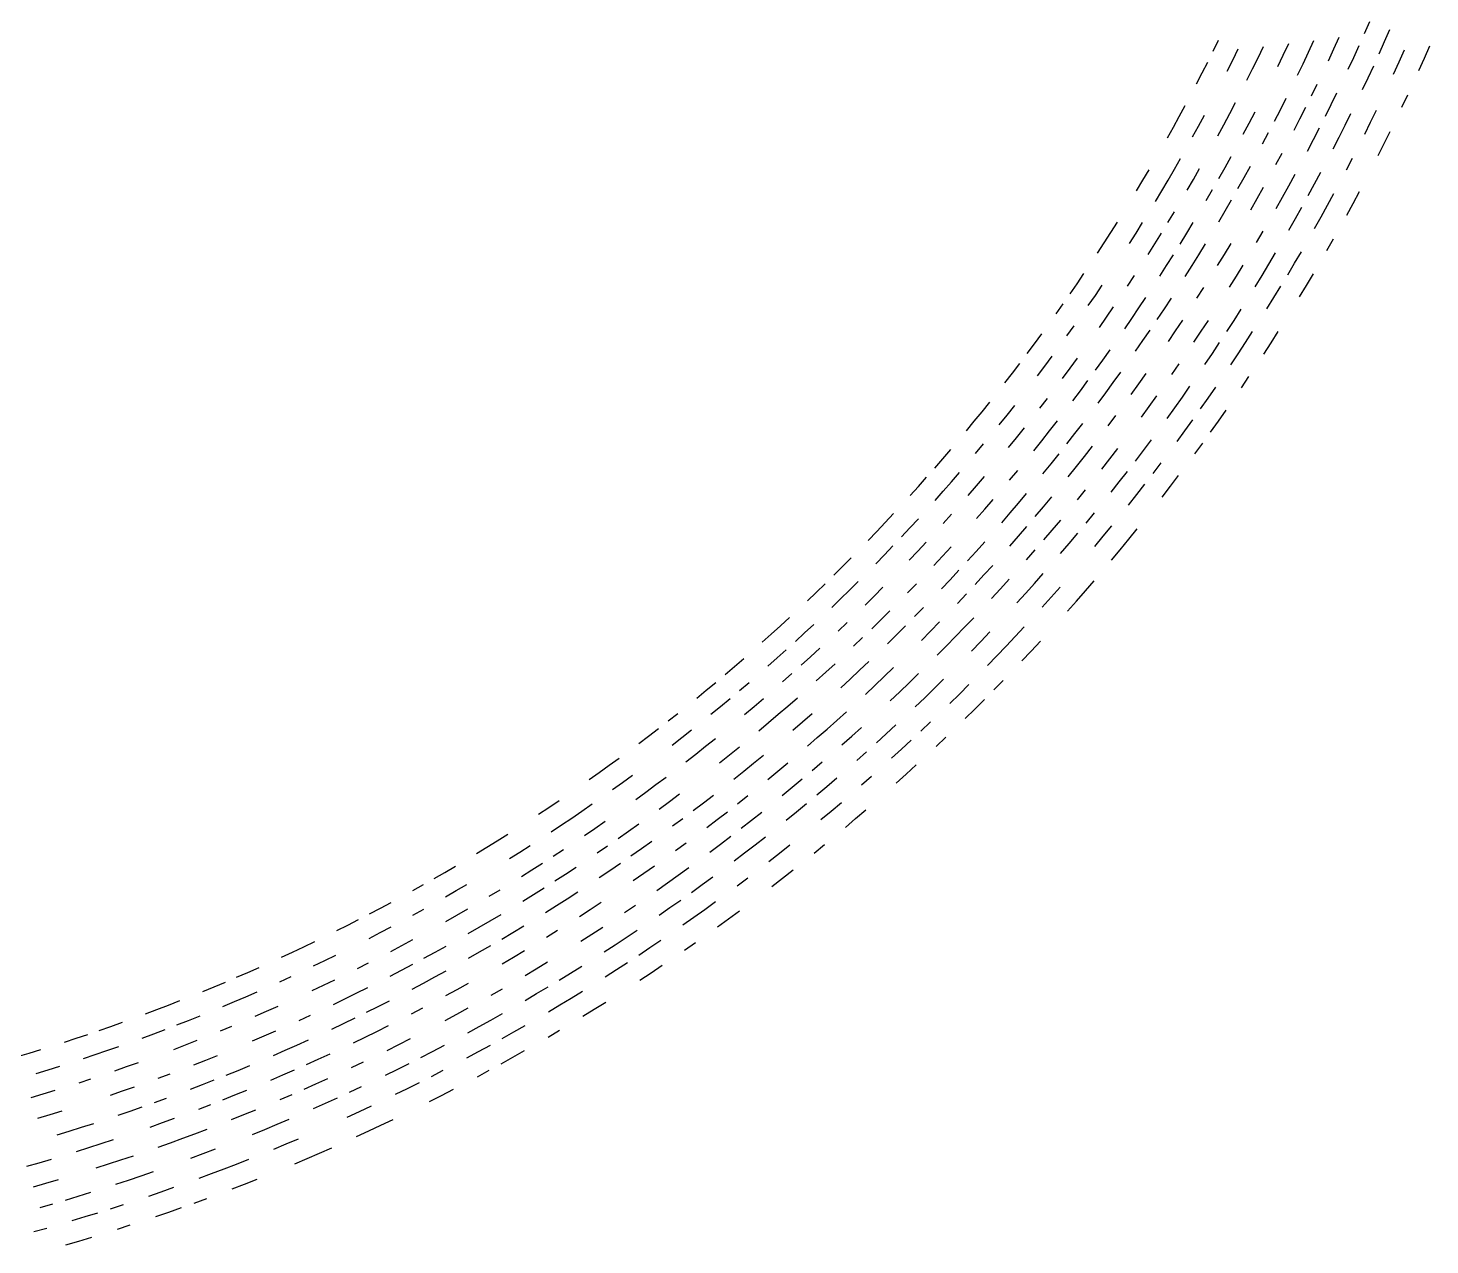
# Model space of a CAD drawing. Header units: metres. Extents: x -298 to 300, y -298 to 299.
# Drawn here: x 77.8 to 272, y -285.8 to -117.3 of the extents above; entities that cross this region are included whole.
import ezdxf

# ---------------------------------------------------------------- set-up
doc = ezdxf.new("R2010")
doc.units = ezdxf.units.M

msp = doc.modelspace()

# ---------------------------------------------------------------- linework, layer by layer
for p, q in [((262.9737, -118.01945, -692.8203), (263.70728, -116.36378, -692.8203)), ((265.7473, -119.14344, -692.8203), (266.48798, -117.47028, -692.8203)), ((241.99907, -120.44483, -692.8203), (242.7484, -118.920784, -692.8203)), ((244.72258, -121.68482, -692.8203), (245.47966, -120.143654, -692.8203)), ((248.21184, -121.36445, -692.8203), (248.96678, -119.80137, -692.8203)), ((251.70757, -121.00294, -692.8203), (252.46019, -119.417915, -692.8203)), ((255.2094, -120.60017, -692.8203), (255.9594, -118.99317, -692.8203)), ((257.95953, -121.78034, -692.8203), (258.71692, -120.156044, -692.8203)), ((258.71692, -120.156044, -692.8203), (259.46405, -118.52705, -692.8203)), ((261.47528, -121.31684, -692.8203), (262.22968, -119.67048, -692.8203)), ((264.99622, -120.81187, -692.8203), (265.7473, -119.14344, -692.8203)), ((267.76355, -121.95142, -692.8203), (268.5218, -120.26557, -692.8203)), ((271.27747, -121.42948, -692.8203), (272.0324, -119.72144, -692.8203)), ((240.47179, -123.47871, -692.8203), (241.24022, -121.96418, -692.8203)), ((243.95586, -123.22126, -692.8203), (244.72258, -121.68482, -692.8203)), ((247.44707, -122.92277, -692.8203), (248.21184, -121.36445, -692.8203)), ((250.94499, -122.5832, -692.8203), (251.70757, -121.00294, -692.8203)), ((253.67912, -123.799904, -692.8203), (254.44926, -122.20243, -692.8203)), ((254.44926, -122.20243, -692.8203), (255.2094, -120.60017, -692.8203)), ((260.71057, -122.95847, -692.8203), (261.47528, -121.31684, -692.8203)), ((266.9947, -123.632515, -692.8203), (267.76355, -121.95142, -692.8203)), ((270.51178, -123.13276, -692.8203), (271.27747, -121.42948, -692.8203)), ((239.69383, -124.98841, -692.8203), (240.47179, -123.47871, -692.8203)), ((246.67247, -124.476295, -692.8203), (247.44707, -122.92277, -692.8203)), ((262.68005, -125.78858, -692.8203), (263.46252, -124.13453, -692.8203)), ((263.46252, -124.13453, -692.8203), (264.23462, -122.47559, -692.8203)), ((255.62633, -126.62434, -692.8203), (256.41418, -125.014565, -692.8203)), ((258.35468, -127.8541, -692.8203), (259.15027, -126.22715, -692.8203)), ((237.3032, -129.48793, -692.8203), (238.10954, -127.99308, -692.8203)), ((244.29039, -129.10732, -692.8203), (245.0941, -127.56861, -692.8203)), ((251.30858, -128.563, -692.8203), (252.10875, -126.98026, -692.8203)), ((257.5489, -129.47603, -692.8203), (258.35468, -127.8541, -692.8203)), ((268.15076, -128.2134, -692.8203), (268.94843, -126.52479, -692.8203)), ((236.48753, -130.97768, -692.8203), (237.3032, -129.48793, -692.8203)), ((239.97807, -130.82967, -692.8203), (240.79271, -129.31801, -692.8203)), ((243.47697, -130.64095, -692.8203), (244.29039, -129.10732, -692.8203)), ((246.98387, -130.4113, -692.8203), (247.79576, -128.85567, -692.8203)), ((250.49846, -130.1407, -692.8203), (251.30858, -128.563, -692.8203)), ((253.20213, -131.42366, -692.8203), (254.02025, -129.829, -692.8203)), ((254.02025, -129.829, -692.8203), (254.8283, -128.22917, -692.8203)), ((260.2705, -130.7209, -692.8203), (261.08398, -129.0818, -692.8203)), ((263.8142, -130.30772, -692.8203), (264.625, -128.64644, -692.8203)), ((235.66252, -132.4623, -692.8203), (236.48753, -130.97768, -692.8203)), ((239.15392, -132.3362, -692.8203), (239.97807, -130.82967, -692.8203)), ((242.65392, -132.16942, -692.8203), (243.47697, -130.64095, -692.8203)), ((246.16222, -131.9618, -692.8203), (246.98387, -130.4113, -692.8203)), ((248.84856, -133.28069, -692.8203), (249.67845, -131.71327, -692.8203)), ((255.90685, -132.70464, -692.8203), (256.7329, -131.09291, -692.8203)), ((259.44666, -132.35481, -692.8203), (260.2705, -130.7209, -692.8203)), ((262.99292, -131.96391, -692.8203), (263.8142, -130.30772, -692.8203)), ((265.69427, -133.24873, -692.8203), (266.52368, -131.57545, -692.8203)), ((255.0706, -134.31114, -692.8203), (255.90685, -132.70464, -692.8203)), ((258.61255, -133.98354, -692.8203), (259.44666, -132.35481, -692.8203)), ((264.85437, -134.91682, -692.8203), (265.69427, -133.24873, -692.8203)), ((236.62486, -136.82442, -692.8203), (237.47728, -135.33363, -692.8203)), ((243.63902, -136.58205, -692.8203), (244.48979, -135.04726, -692.8203)), ((250.68785, -136.17659, -692.8203), (251.53593, -134.59755, -692.8203)), ((260.46674, -136.90117, -692.8203), (261.3191, -135.2607, -692.8203)), ((232.26952, -138.34819, -692.8203), (233.13164, -136.88472, -692.8203)), ((235.76305, -138.30983, -692.8203), (236.62486, -136.82442, -692.8203)), ((239.26622, -138.23097, -692.8203), (240.12743, -136.72359, -692.8203)), ((242.77867, -138.11153, -692.8203), (243.63902, -136.58205, -692.8203)), ((246.30003, -137.95134, -692.8203), (247.15935, -136.3998, -692.8203)), ((252.50157, -139.09883, -692.8203), (253.36797, -137.50832, -692.8203)), ((256.04907, -138.838, -692.8203), (256.91376, -137.22523, -692.8203)), ((231.3983, -139.80623, -692.8203), (232.26952, -138.34819, -692.8203)), ((234.01152, -141.2643, -692.8203), (234.89195, -139.78981, -692.8203)), ((234.89195, -139.78981, -692.8203), (235.76305, -138.30983, -692.8203)), ((238.3955, -139.73293, -692.8203), (239.26622, -138.23097, -692.8203)), ((241.0291, -141.1541, -692.8203), (241.90868, -139.63554, -692.8203)), ((245.43102, -139.49745, -692.8203), (246.30003, -137.95134, -692.8203)), ((248.0844, -140.88142, -692.8203), (248.96208, -139.31862, -692.8203)), ((251.62523, -140.68388, -692.8203), (252.50157, -139.09883, -692.8203)), ((255.1743, -140.44533, -692.8203), (256.04907, -138.838, -692.8203)), ((243.6638, -142.57326, -692.8203), (244.55223, -141.03813, -692.8203)), ((247.19688, -142.43874, -692.8203), (248.0844, -140.88142, -692.8203)), ((250.73894, -142.26341, -692.8203), (251.62523, -140.68388, -692.8203)), ((257.8479, -141.79005, -692.8203), (258.73108, -140.16591, -692.8203)), ((260.4986, -143.17653, -692.8203), (261.3905, -141.5356, -692.8203)), ((261.3905, -141.5356, -692.8203), (262.2721, -139.88905, -692.8203)), ((235.72704, -144.20572, -692.8203), (236.6259, -142.72035, -692.8203)), ((242.7658, -144.10278, -692.8203), (243.6638, -142.57326, -692.8203)), ((252.48955, -145.23401, -692.8203), (253.39452, -143.64339, -692.8203)), ((253.39452, -143.64339, -692.8203), (254.28941, -142.04713, -692.8203)), ((256.05103, -145.02164, -692.8203), (256.9546, -143.40868, -692.8203)), ((256.9546, -143.40868, -692.8203), (257.8479, -141.79005, -692.8203)), ((226.9052, -147.01303, -692.8203), (227.82188, -145.583, -692.8203)), ((227.82188, -145.583, -692.8203), (228.7296, -144.14725, -692.8203)), ((230.39769, -147.10625, -692.8203), (231.31493, -145.65428, -692.8203)), ((231.31493, -145.65428, -692.8203), (232.22295, -144.19658, -692.8203)), ((238.33342, -145.67625, -692.8203), (239.24144, -144.1745, -692.8203)), ((248.02061, -146.96828, -692.8203), (248.93657, -145.40569, -692.8203)), ((225.97948, -148.43732, -692.8203), (226.9052, -147.01303, -692.8203)), ((232.97472, -148.62756, -692.8203), (233.90141, -147.15938, -692.8203)), ((233.90141, -147.15938, -692.8203), (234.81883, -145.68541, -692.8203)), ((237.41594, -147.17229, -692.8203), (238.33342, -145.67625, -692.8203)), ((240.01414, -148.65721, -692.8203), (240.9409, -147.14482, -692.8203)), ((243.54955, -148.61147, -692.8203), (244.47594, -147.07687, -692.8203)), ((257.76123, -148.06546, -692.8203), (258.6839, -146.44154, -692.8203)), ((235.55284, -150.14696, -692.8203), (236.48906, -148.66254, -692.8203)), ((239.07787, -150.16377, -692.8203), (240.01414, -148.65721, -692.8203)), ((242.61351, -150.14018, -692.8203), (243.54955, -148.61147, -692.8203)), ((249.71495, -149.97139, -692.8203), (250.64977, -148.39807, -692.8203)), ((253.27977, -149.82613, -692.8203), (254.21361, -148.23042, -692.8203)), ((223.14891, -152.67491, -692.8203), (224.1013, -151.26831, -692.8203)), ((234.60728, -151.62547, -692.8203), (235.55284, -150.14696, -692.8203)), ((238.13219, -151.6644, -692.8203), (239.07787, -150.16377, -692.8203)), ((245.2141, -151.62122, -692.8203), (246.15935, -150.07611, -692.8203)), ((248.77025, -151.53882, -692.8203), (249.71495, -149.97139, -692.8203)), ((252.33598, -151.41594, -692.8203), (253.27977, -149.82613, -692.8203)), ((254.93211, -152.90205, -692.8203), (255.88524, -151.29578, -692.8203)), ((222.18773, -154.07553, -692.8203), (223.14891, -152.67491, -692.8203)), ((225.67564, -154.27832, -692.8203), (226.63805, -152.85579, -692.8203)), ((230.13933, -152.99689, -692.8203), (231.09361, -151.54639, -692.8203)), ((239.74803, -154.69081, -692.8203), (240.71275, -153.17993, -692.8203)), ((244.25908, -153.16039, -692.8203), (245.2141, -151.62122, -692.8203)), ((247.81578, -153.10031, -692.8203), (248.77025, -151.53882, -692.8203)), ((250.41844, -154.57768, -692.8203), (251.38219, -152.99982, -692.8203)), ((253.9688, -154.50233, -692.8203), (254.93211, -152.90205, -692.8203)), ((224.70427, -155.69478, -692.8203), (225.67564, -154.27832, -692.8203)), ((231.7152, -156.02509, -692.8203), (232.68846, -154.56459, -692.8203)), ((235.2387, -156.1304, -692.8203), (236.21257, -154.64778, -692.8203)), ((249.44481, -156.14946, -692.8203), (250.41844, -154.57768, -692.8203)), ((220.23888, -156.85857, -692.8203), (221.2177, -155.47011, -692.8203)), ((226.23161, -158.73827, -692.8203), (227.22209, -157.31213, -692.8203)), ((227.22209, -157.31213, -692.8203), (228.20354, -155.87984, -692.8203)), ((230.73271, -157.47945, -692.8203), (231.7152, -156.02509, -692.8203)), ((234.2556, -157.60686, -692.8203), (235.2387, -156.1304, -692.8203)), ((244.89354, -157.74844, -692.8203), (245.87737, -156.20517, -692.8203)), ((221.73705, -159.90724, -692.8203), (222.73491, -158.5093, -692.8203)), ((229.74113, -158.9276, -692.8203), (230.73271, -157.47945, -692.8203)), ((232.26146, -160.5412, -692.8203), (233.26317, -159.07716, -692.8203)), ((235.79478, -160.67297, -692.8203), (236.79723, -159.18675, -692.8203)), ((236.79723, -159.18675, -692.8203), (237.79027, -157.69427, -692.8203)), ((240.343, -159.25626, -692.8203), (241.33635, -157.74152, -692.8203)), ((243.90007, -159.2855, -692.8203), (244.89354, -157.74844, -692.8203)), ((216.23705, -162.35027, -692.8203), (217.25047, -160.98677, -692.8203)), ((217.25047, -160.98677, -692.8203), (218.25523, -159.61696, -692.8203)), ((231.25066, -161.99892, -692.8203), (232.26146, -160.5412, -692.8203)), ((239.34007, -160.76474, -692.8203), (240.343, -159.25626, -692.8203)), ((241.8842, -162.34082, -692.8203), (242.89696, -160.81631, -692.8203)), ((245.45195, -162.3747, -692.8203), (246.46483, -160.82782, -692.8203)), ((246.46483, -160.82782, -692.8203), (247.46794, -159.2746, -692.8203)), ((249.00261, -162.41142, -692.8203), (250.01573, -160.84212, -692.8203)), ((250.01573, -160.84212, -692.8203), (251.0189, -159.2665, -692.8203)), ((218.69078, -164.06319, -692.8203), (219.71489, -162.68423, -692.8203)), ((222.18065, -164.37988, -692.8203), (223.20671, -162.97902, -692.8203)), ((226.71208, -163.23444, -692.8203), (227.73082, -161.80516, -692.8203)), ((240.86186, -163.85893, -692.8203), (241.8842, -162.34082, -692.8203)), ((244.42937, -163.91522, -692.8203), (245.45195, -162.3747, -692.8203)), ((213.14568, -166.40224, -692.8203), (214.18462, -165.05804, -692.8203)), ((214.18462, -165.05804, -692.8203), (215.21507, -163.70737, -692.8203)), ((217.658, -165.43568, -692.8203), (218.69078, -164.06319, -692.8203)), ((221.14586, -165.77428, -692.8203), (222.18065, -164.37988, -692.8203)), ((225.68443, -164.65729, -692.8203), (226.71208, -163.23444, -692.8203)), ((228.16344, -166.33368, -692.8203), (229.20158, -164.89522, -692.8203)), ((236.27477, -165.25204, -692.8203), (237.30595, -163.76268, -692.8203)), ((223.60228, -167.48354, -692.8203), (224.64781, -166.07367, -692.8203)), ((227.1162, -167.76562, -692.8203), (228.16344, -166.33368, -692.8203)), ((230.64366, -168.00824, -692.8203), (231.69237, -166.55415, -692.8203)), ((231.69237, -166.55415, -692.8203), (232.7318, -165.09354, -692.8203)), ((237.7379, -168.37442, -692.8203), (238.78868, -166.8758, -692.8203)), ((241.30376, -168.49788, -692.8203), (242.35521, -166.97688, -692.8203)), ((245.90434, -167.0808, -692.8203), (246.94688, -165.53082, -692.8203)), ((217.98906, -169.91817, -692.8203), (219.05003, -168.54347, -692.8203)), ((222.54796, -168.88681, -692.8203), (223.60228, -167.48354, -692.8203)), ((226.06004, -169.19095, -692.8203), (227.1162, -167.76562, -692.8203)), ((233.12529, -169.68092, -692.8203), (234.18443, -168.21123, -692.8203)), ((236.67772, -169.86642, -692.8203), (237.7379, -168.37442, -692.8203)), ((240.24272, -170.01228, -692.8203), (241.30376, -168.49788, -692.8203)), ((208.90587, -171.71307, -692.8203), (209.97832, -170.39536, -692.8203)), ((209.97832, -170.39536, -692.8203), (211.04247, -169.07094, -692.8203)), ((212.36577, -172.19954, -692.8203), (213.44121, -170.86009, -692.8203)), ((213.44121, -170.86009, -692.8203), (214.50816, -169.51393, -692.8203)), ((227.44322, -172.33064, -692.8203), (228.51909, -170.89653, -692.8203)), ((232.05699, -171.14395, -692.8203), (233.12529, -169.68092, -692.8203)), ((235.6082, -171.35176, -692.8203), (236.67772, -169.86642, -692.8203)), ((242.71855, -171.6911, -692.8203), (243.79015, -170.161, -692.8203)), ((207.82518, -173.02405, -692.8203), (208.90587, -171.71307, -692.8203)), ((214.75462, -174.00195, -692.8203), (215.84135, -172.64745, -692.8203)), ((219.3322, -173.05661, -692.8203), (220.41283, -171.6734, -692.8203)), ((222.838, -173.42683, -692.8203), (223.92088, -172.02162, -692.8203)), ((238.09227, -173.02097, -692.8203), (239.17223, -171.51999, -692.8203)), ((241.63731, -173.21445, -692.8203), (242.71855, -171.6911, -692.8203)), ((213.65947, -175.3496, -692.8203), (214.75462, -174.00195, -692.8203)), ((217.14488, -175.80255, -692.8203), (218.2429, -174.43301, -692.8203)), ((218.2429, -174.43301, -692.8203), (219.3322, -173.05661, -692.8203)), ((221.74626, -174.82526, -692.8203), (222.838, -173.42683, -692.8203)), ((232.3438, -175.76712, -692.8203), (233.44115, -174.30217, -692.8203)), ((237.00279, -174.51514, -692.8203), (238.09227, -173.02097, -692.8203)), ((239.44627, -176.24066, -692.8203), (240.54662, -174.73099, -692.8203)), ((204.5338, -176.91594, -692.8203), (205.63908, -175.62553, -692.8203)), ((209.08922, -176.17708, -692.8203), (210.18974, -174.85808, -692.8203)), ((219.53654, -177.6014, -692.8203), (220.64574, -176.21678, -692.8203)), ((223.05003, -177.99875, -692.8203), (224.16167, -176.59207, -692.8203)), ((224.16167, -176.59207, -692.8203), (225.26445, -175.17847, -692.8203)), ((227.6923, -176.92827, -692.8203), (228.7971, -175.49248, -692.8203)), ((231.23723, -177.22519, -692.8203), (232.3438, -175.76712, -692.8203)), ((203.42046, -178.19939, -692.8203), (204.5338, -176.91594, -692.8203)), ((213.7996, -179.8695, -692.8203), (214.9232, -178.52086, -692.8203)), ((218.41862, -178.979, -692.8203), (219.53654, -177.6014, -692.8203)), ((221.92961, -179.39842, -692.8203), (223.05003, -177.99875, -692.8203)), ((226.57848, -178.3571, -692.8203), (227.6923, -176.92827, -692.8203)), ((228.99669, -180.12032, -692.8203), (230.1215, -178.67625, -692.8203)), ((233.67851, -178.95627, -692.8203), (234.79594, -177.48285, -692.8203)), ((201.1696, -180.74524, -692.8203), (202.299, -179.47585, -692.8203)), ((204.60484, -181.38324, -692.8203), (205.7382, -180.09227, -692.8203)), ((205.7382, -180.09227, -692.8203), (206.86339, -178.79422, -692.8203)), ((209.1945, -180.67076, -692.8203), (210.32329, -179.351, -692.8203)), ((227.86278, -181.5573, -692.8203), (228.99669, -180.12032, -692.8203)), ((231.416, -181.88194, -692.8203), (232.55186, -180.42265, -692.8203)), ((236.08879, -180.72787, -692.8203), (237.21739, -179.23915, -692.8203)), ((200.03221, -182.00752, -692.8203), (201.1696, -180.74524, -692.8203)), ((203.46336, -182.66708, -692.8203), (204.60484, -181.38324, -692.8203)), ((208.05748, -181.98341, -692.8203), (209.1945, -180.67076, -692.8203)), ((210.37816, -183.87283, -692.8203), (211.52702, -182.54555, -692.8203)), ((215.01323, -183.06946, -692.8203), (216.1569, -181.71309, -692.8203)), ((218.51567, -183.55492, -692.8203), (219.66234, -182.17656, -692.8203)), ((223.18346, -182.6013, -692.8203), (224.32402, -181.19368, -692.8203)), ((230.27098, -183.33409, -692.8203), (231.416, -181.88194, -692.8203)), ((234.95085, -182.20949, -692.8203), (236.08879, -180.72787, -692.8203)), ((209.22093, -185.19287, -692.8203), (210.37816, -183.87283, -692.8203)), ((212.7003, -185.7605, -692.8203), (213.86101, -184.41861, -692.8203)), ((213.86101, -184.41861, -692.8203), (215.01323, -183.06946, -692.8203)), ((217.36034, -184.92606, -692.8203), (218.51567, -183.55492, -692.8203)), ((224.40715, -185.82516, -692.8203), (225.56798, -184.40979, -692.8203)), ((195.4038, -186.98459, -692.8203), (196.57262, -185.75124, -692.8203)), ((196.57262, -185.75124, -692.8203), (197.73363, -184.51056, -692.8203)), ((199.99083, -186.4753, -692.8203), (201.15636, -185.21317, -692.8203)), ((204.59703, -185.87825, -692.8203), (205.75865, -184.5872, -692.8203)), ((215.02391, -187.64645, -692.8203), (216.1964, -186.28992, -692.8203)), ((219.70891, -186.7809, -692.8203), (220.87584, -185.39497, -692.8203)), ((226.78148, -187.64705, -692.8203), (227.95372, -186.2167, -692.8203)), ((194.22728, -188.21059, -692.8203), (195.4038, -186.98459, -692.8203)), ((198.81743, -187.7301, -692.8203), (199.99083, -186.4753, -692.8203)), ((213.84288, -188.9956, -692.8203), (215.02391, -187.64645, -692.8203)), ((218.53325, -188.15948, -692.8203), (219.70891, -186.7809, -692.8203)), ((222.05894, -188.634, -692.8203), (223.23741, -187.23328, -692.8203)), ((225.60027, -189.07002, -692.8203), (226.78148, -187.64705, -692.8203)), ((229.12273, -189.50888, -692.8203), (230.30669, -188.06367, -692.8203)), ((230.30669, -188.06367, -692.8203), (231.48149, -186.61107, -692.8203)), ((195.2501, -191.45003, -692.8203), (196.447, -190.21751, -692.8203)), ((196.447, -190.21751, -692.8203), (197.63615, -188.97752, -692.8203)), ((199.86998, -190.96881, -692.8203), (201.0637, -189.7073, -692.8203)), ((201.0637, -189.7073, -692.8203), (202.2495, -188.43834, -692.8203)), ((204.50975, -190.39972, -692.8203), (205.69981, -189.1091, -692.8203)), ((207.9738, -191.05453, -692.8203), (209.1679, -189.74217, -692.8203)), ((209.1679, -189.74217, -692.8203), (210.35368, -188.42233, -692.8203)), ((216.15611, -190.8944, -692.8203), (217.34898, -189.53065, -692.8203)), ((220.87157, -190.02731, -692.8203), (222.05894, -188.634, -692.8203)), ((227.92967, -190.94662, -692.8203), (229.12273, -189.50888, -692.8203)), ((189.44456, -193.04008, -692.8203), (190.65166, -191.844, -692.8203)), ((190.65166, -191.844, -692.8203), (191.85112, -190.64034, -692.8203)), ((203.31157, -191.68283, -692.8203), (204.50975, -190.39972, -692.8203)), ((210.24931, -192.99828, -692.8203), (211.45555, -191.67159, -692.8203)), ((191.6132, -195.10216, -692.8203), (192.83318, -193.8924, -692.8203)), ((204.34227, -194.94635, -692.8203), (205.56096, -193.65668, -692.8203)), ((205.56096, -193.65668, -692.8203), (206.77147, -192.35939, -692.8203)), ((209.03471, -194.31738, -692.8203), (210.24931, -192.99828, -692.8203)), ((212.52629, -194.9403, -692.8203), (213.74474, -193.59927, -692.8203)), ((216.03539, -195.52527, -692.8203), (217.25737, -194.16217, -692.8203)), ((217.25737, -194.16217, -692.8203), (218.47081, -192.79146, -692.8203)), ((224.29668, -195.2146, -692.8203), (225.51659, -193.79955, -692.8203)), ((185.77867, -196.58266, -692.8203), (187.00804, -195.40948, -692.8203)), ((187.00804, -195.40948, -692.8203), (188.23009, -194.22859, -692.8203)), ((190.38567, -196.30426, -692.8203), (191.6132, -195.10216, -692.8203)), ((193.78343, -197.16261, -692.8203), (195.01628, -195.93918, -692.8203)), ((195.01628, -195.93918, -692.8203), (196.24144, -194.70802, -692.8203)), ((199.66899, -195.48676, -692.8203), (200.89116, -194.2264, -692.8203)), ((206.58073, -196.93263, -692.8203), (207.81187, -195.62886, -692.8203)), ((211.29942, -196.2737, -692.8203), (212.52629, -194.9403, -692.8203)), ((214.8048, -196.88066, -692.8203), (216.03539, -195.52527, -692.8203)), ((218.32732, -197.44975, -692.8203), (219.56139, -196.07222, -692.8203)), ((219.56139, -196.07222, -692.8203), (220.78673, -194.68698, -692.8203)), ((223.06786, -196.62196, -692.8203), (224.29668, -195.2146, -692.8203)), ((189.15062, -197.49863, -692.8203), (190.38567, -196.30426, -692.8203)), ((195.95525, -199.22145, -692.8203), (197.20097, -197.98431, -692.8203)), ((200.63799, -198.76915, -692.8203), (201.88072, -197.50264, -692.8203)), ((221.83018, -198.0216, -692.8203), (223.06786, -196.62196, -692.8203)), ((182.04643, -200.0556, -692.8203), (183.29778, -198.90578, -692.8203)), ((185.40056, -201.03493, -692.8203), (186.658, -199.86401, -692.8203)), ((190.03899, -200.78621, -692.8203), (191.29472, -199.58618, -692.8203)), ((194.7017, -200.45074, -692.8203), (195.95525, -199.22145, -692.8203)), ((198.12865, -201.27867, -692.8203), (199.38725, -200.02785, -692.8203)), ((202.83861, -200.79726, -692.8203), (204.0941, -199.51688, -692.8203)), ((207.56895, -200.2273, -692.8203), (208.82079, -198.91724, -692.8203)), ((179.5222, -202.33163, -692.8203), (180.78789, -201.19759, -692.8203)), ((180.78789, -201.19759, -692.8203), (182.04643, -200.0556, -692.8203)), ((184.13585, -202.19794, -692.8203), (185.40056, -201.03493, -692.8203)), ((192.17162, -202.88562, -692.8203), (193.44054, -201.67215, -692.8203)), ((196.86217, -202.52158, -692.8203), (198.12865, -201.27867, -692.8203)), ((201.57506, -202.06973, -692.8203), (202.83861, -200.79726, -692.8203)), ((205.04082, -202.82373, -692.8203), (206.30894, -201.52948, -692.8203)), ((206.30894, -201.52948, -692.8203), (207.56895, -200.2273, -692.8203)), ((209.79802, -202.22427, -692.8203), (211.0623, -200.90018, -692.8203)), ((213.30516, -202.88164, -692.8203), (214.57347, -201.5355, -692.8203)), ((214.57347, -201.5355, -692.8203), (215.8333, -200.18144, -692.8203)), ((181.58446, -204.50005, -692.8203), (182.86375, -203.353, -692.8203)), ((186.22679, -204.33871, -692.8203), (187.50499, -203.16254, -692.8203)), ((203.76451, -204.11, -692.8203), (205.04082, -202.82373, -692.8203)), ((208.52538, -203.54042, -692.8203), (209.79802, -202.22427, -692.8203)), ((212.02837, -204.21979, -692.8203), (213.30516, -202.88164, -692.8203)), ((215.51115, -204.90182, -692.8203), (216.79222, -203.5417, -692.8203)), ((216.79222, -203.5417, -692.8203), (218.06468, -202.17355, -692.8203)), ((174.38866, -206.78777, -692.8203), (175.68248, -205.68584, -692.8203)), ((175.68248, -205.68584, -692.8203), (176.9694, -204.5758, -692.8203)), ((180.29796, -205.63904, -692.8203), (181.58446, -204.50005, -692.8203)), ((184.94127, -205.50687, -692.8203), (186.22679, -204.33871, -692.8203)), ((188.3195, -206.47792, -692.8203), (189.61107, -205.28856, -692.8203)), ((193.0161, -206.20227, -692.8203), (194.30583, -204.98343, -692.8203)), ((196.4417, -207.07965, -692.8203), (197.73686, -205.83928, -692.8203)), ((210.74321, -205.54991, -692.8203), (212.02837, -204.21979, -692.8203)), ((182.34825, -207.81885, -692.8203), (183.64842, -206.66692, -692.8203)), ((187.0205, -207.6592, -692.8203), (188.3195, -206.47792, -692.8203)), ((190.4138, -208.6156, -692.8203), (191.71873, -207.41302, -692.8203)), ((191.71873, -207.41302, -692.8203), (193.0161, -206.20227, -692.8203)), ((195.13878, -208.31187, -692.8203), (196.4417, -207.07965, -692.8203)), ((199.88744, -207.92044, -692.8203), (201.18773, -206.6584, -692.8203)), ((203.35301, -208.72441, -692.8203), (204.65831, -207.4406, -692.8203)), ((211.61693, -208.93365, -692.8203), (212.92345, -207.59787, -692.8203)), ((170.46574, -210.04457, -692.8203), (171.7802, -208.96718, -692.8203)), ((171.7802, -208.96718, -692.8203), (173.08788, -207.88158, -692.8203)), ((176.3958, -209.00731, -692.8203), (177.70354, -207.89273, -692.8203)), ((193.82811, -209.53592, -692.8203), (195.13878, -208.31187, -692.8203)), ((197.26305, -210.4199, -692.8203), (198.57915, -209.1743, -692.8203)), ((198.57915, -209.1743, -692.8203), (199.88744, -207.92044, -692.8203)), ((202.0396, -210, -692.8203), (203.35301, -208.72441, -692.8203)), ((205.51958, -210.789, -692.8203), (206.83781, -209.49153, -692.8203)), ((206.83781, -209.49153, -692.8203), (208.14787, -208.18585, -692.8203)), ((172.43065, -212.30156, -692.8203), (173.75926, -211.21178, -692.8203)), ((173.75926, -211.21178, -692.8203), (175.08104, -210.11368, -692.8203)), ((177.07591, -212.34431, -692.8203), (178.40465, -211.22537, -692.8203)), ((178.40465, -211.22537, -692.8203), (179.7263, -210.09811, -692.8203)), ((181.75078, -212.302, -692.8203), (183.07915, -211.15372, -692.8203)), ((183.07915, -211.15372, -692.8203), (184.40025, -209.99712, -692.8203)), ((200.71825, -211.26733, -692.8203), (202.0396, -210, -692.8203)), ((207.64726, -212.89148, -692.8203), (208.97874, -211.58052, -692.8203)), ((208.97874, -211.58052, -692.8203), (210.30199, -210.26123, -692.8203)), ((166.48204, -213.22697, -692.8203), (167.81657, -212.1745, -692.8203)), ((179.0725, -214.57346, -692.8203), (180.4152, -213.44194, -692.8203)), ((180.4152, -213.44194, -692.8203), (181.75078, -212.302, -692.8203)), ((183.7769, -214.5044, -692.8203), (185.11906, -213.34334, -692.8203)), ((185.11906, -213.34334, -692.8203), (186.4539, -212.17387, -692.8203)), ((188.5092, -214.3491, -692.8203), (189.85027, -213.15834, -692.8203)), ((189.85027, -213.15834, -692.8203), (191.18382, -211.95918, -692.8203)), ((201.51622, -214.6314, -692.8203), (202.85875, -213.35898, -692.8203)), ((162.43889, -216.33382, -692.8203), (163.79308, -215.30666, -692.8203)), ((163.79308, -215.30666, -692.8203), (165.14085, -214.27103, -692.8203)), ((167.04845, -216.57668, -692.8203), (168.4041, -215.52058, -692.8203)), ((168.4041, -215.52058, -692.8203), (169.75304, -214.456, -692.8203)), ((185.80473, -216.70528, -692.8203), (187.16069, -215.53143, -692.8203)), ((187.16069, -215.53143, -692.8203), (188.5092, -214.3491, -692.8203)), ((190.56621, -216.5228, -692.8203), (191.92088, -215.31908, -692.8203)), ((191.92088, -215.31908, -692.8203), (193.26799, -214.10687, -692.8203)), ((195.35374, -216.253, -692.8203), (196.70665, -215.01924, -692.8203)), ((196.70665, -215.01924, -692.8203), (198.05168, -213.777, -692.8203)), ((203.60362, -216.77391, -692.8203), (204.95964, -215.48824, -692.8203)), ((170.32793, -217.81276, -692.8203), (171.69127, -216.73605, -692.8203)), ((171.69127, -216.73605, -692.8203), (173.04771, -215.6508, -692.8203)), ((175.002, -217.91719, -692.8203), (176.36583, -216.81114, -692.8203)), ((192.62492, -218.69498, -692.8203), (193.99315, -217.47827, -692.8203)), ((197.44102, -218.39778, -692.8203), (198.80736, -217.15085, -692.8203)), ((198.80736, -217.15085, -692.8203), (200.16576, -215.89537, -692.8203)), ((156.95811, -220.35684, -692.8203), (158.33775, -219.36401, -692.8203)), ((158.33775, -219.36401, -692.8203), (159.71117, -218.36252, -692.8203)), ((168.95787, -218.88089, -692.8203), (170.32793, -217.81276, -692.8203)), ((173.63121, -219.01465, -692.8203), (175.002, -217.91719, -692.8203)), ((176.958, -220.18213, -692.8203), (178.33598, -219.06374, -692.8203)), ((178.33598, -219.06374, -692.8203), (179.70695, -217.93672, -692.8203)), ((181.69298, -220.17543, -692.8203), (183.07079, -219.0273, -692.8203)), ((186.45714, -220.08266, -692.8203), (187.83427, -218.90463, -692.8203)), ((199.48735, -220.57951, -692.8203), (200.86742, -219.3196, -692.8203)), ((155.57225, -221.341, -692.8203), (156.95811, -220.35684, -692.8203)), ((160.17204, -221.72841, -692.8203), (161.56029, -220.71538, -692.8203)), ((164.80772, -222.03343, -692.8203), (166.19768, -220.99127, -692.8203)), ((175.57292, -221.29184, -692.8203), (176.958, -220.18213, -692.8203)), ((180.30785, -221.31487, -692.8203), (181.69298, -220.17543, -692.8203)), ((183.68065, -222.41266, -692.8203), (185.07256, -221.25201, -692.8203)), ((188.47447, -222.29324, -692.8203), (189.86552, -221.10251, -692.8203)), ((193.29546, -222.08679, -692.8203), (194.68504, -220.8658, -692.8203)), ((198.09935, -221.83076, -692.8203), (199.48735, -220.57951, -692.8203)), ((158.77751, -222.73273, -692.8203), (160.17204, -221.72841, -692.8203)), ((162.00816, -224.09148, -692.8203), (163.41118, -223.06685, -692.8203)), ((163.41118, -223.06685, -692.8203), (164.80772, -222.03343, -692.8203)), ((166.67516, -224.37186, -692.8203), (168.07976, -223.31792, -692.8203)), ((182.28148, -223.56453, -692.8203), (183.68065, -222.41266, -692.8203)), ((187.07603, -223.47522, -692.8203), (188.47447, -222.29324, -692.8203)), ((148.55132, -226.13033, -692.8203), (149.96751, -225.19012, -692.8203)), ((149.96751, -225.19012, -692.8203), (151.37773, -224.24106, -692.8203)), ((154.55626, -225.69292, -692.8203), (155.96959, -224.71503, -692.8203)), ((165.2639, -225.41695, -692.8203), (166.67516, -224.37186, -692.8203)), ((169.96367, -225.64316, -692.8203), (171.3762, -224.56856, -692.8203)), ((171.3762, -224.56856, -692.8203), (172.78197, -223.48509, -692.8203)), ((176.11003, -224.68074, -692.8203), (177.51634, -223.56758, -692.8203)), ((184.25688, -225.81276, -692.8203), (185.67015, -224.6484, -692.8203)), ((189.08092, -225.69713, -692.8203), (190.4934, -224.5025, -692.8203)), ((151.71141, -227.622, -692.8203), (153.13689, -226.66193, -692.8203)), ((153.13689, -226.66193, -692.8203), (154.55626, -225.69292, -692.8203)), ((156.33238, -228.10136, -692.8203), (157.76079, -227.11227, -692.8203)), ((167.1184, -227.76569, -692.8203), (168.54436, -226.70888, -692.8203)), ((171.84935, -227.96701, -692.8203), (173.27647, -226.88051, -692.8203)), ((173.27647, -226.88051, -692.8203), (174.6967, -225.78506, -692.8203)), ((176.61314, -228.08362, -692.8203), (178.04088, -226.96722, -692.8203)), ((178.04088, -226.96722, -692.8203), (179.46153, -225.84187, -692.8203)), ((182.83629, -226.9682, -692.8203), (184.25688, -225.81276, -692.8203)), ((187.66106, -226.88287, -692.8203), (189.08092, -225.69713, -692.8203)), ((191.04295, -227.955, -692.8203), (192.46959, -226.74791, -692.8203)), ((192.46959, -226.74791, -692.8203), (193.8886, -225.5319, -692.8203)), ((142.82811, -229.80171, -692.8203), (144.26756, -228.89735, -692.8203)), ((150.27989, -228.5731, -692.8203), (151.71141, -227.622, -692.8203)), ((154.89781, -229.08147, -692.8203), (156.33238, -228.10136, -692.8203)), ((159.55382, -229.50818, -692.8203), (160.99101, -228.49884, -692.8203)), ((160.99101, -228.49884, -692.8203), (162.42174, -227.48048, -692.8203)), ((139.9323, -231.58325, -692.8203), (141.38304, -230.69702, -692.8203)), ((141.38304, -230.69702, -692.8203), (142.82811, -229.80171, -692.8203)), ((145.94981, -231.37227, -692.8203), (147.39903, -230.44827, -692.8203)), ((150.55742, -231.96753, -692.8203), (152.0103, -231.01459, -692.8203)), ((156.66063, -231.49974, -692.8203), (158.1104, -230.5085, -692.8203)), ((161.3488, -231.90277, -692.8203), (162.80089, -230.88211, -692.8203)), ((162.80089, -230.88211, -692.8203), (164.24663, -229.85233, -692.8203)), ((167.52733, -231.1725, -692.8203), (168.97472, -230.11305, -692.8203)), ((172.2882, -231.3788, -692.8203), (173.7368, -230.28946, -692.8203)), ((173.7368, -230.28946, -692.8203), (175.17845, -229.19106, -692.8203)), ((177.0822, -231.5002, -692.8203), (178.53142, -230.38077, -692.8203)), ((178.53142, -230.38077, -692.8203), (179.97356, -229.25224, -692.8203)), ((181.9077, -231.53603, -692.8203), (183.35704, -230.3863, -692.8203)), ((186.71776, -231.52222, -692.8203), (188.16698, -230.3422, -692.8203)), ((144.49474, -232.28716, -692.8203), (145.94981, -231.37227, -692.8203)), ((147.6339, -233.84595, -692.8203), (149.09862, -232.91132, -692.8203)), ((158.42534, -233.91669, -692.8203), (159.89024, -232.9143, -692.8203)), ((175.62596, -232.61052, -692.8203), (177.0822, -231.5002, -692.8203)), ((180.45122, -232.67665, -692.8203), (181.9077, -231.53603, -692.8203)), ((134.07445, -235.03656, -692.8203), (135.54704, -234.18703, -692.8203)), ((135.54704, -234.18703, -692.8203), (137.01427, -233.32828, -692.8203)), ((146.16331, -234.77135, -692.8203), (147.6339, -233.84595, -692.8203)), ((150.80016, -235.37311, -692.8203), (152.2744, -234.41858, -692.8203)), ((152.2744, -234.41858, -692.8203), (153.7426, -233.45482, -692.8203)), ((156.95415, -234.90984, -692.8203), (158.42534, -233.91669, -692.8203)), ((161.67192, -235.31882, -692.8203), (163.1455, -234.29604, -692.8203)), ((163.1455, -234.29604, -692.8203), (164.61266, -233.26404, -692.8203)), ((166.42625, -235.6446, -692.8203), (167.90178, -234.59198, -692.8203)), ((167.90178, -234.59198, -692.8203), (169.37065, -233.5301, -692.8203)), ((171.2158, -235.88635, -692.8203), (172.69273, -234.80363, -692.8203)), ((176.03899, -236.04333, -692.8203), (177.51677, -234.93034, -692.8203)), ((182.32603, -235.00737, -692.8203), (183.79723, -233.85486, -692.8203)), ((131.11333, -236.7078, -692.8203), (132.59654, -235.87682, -692.8203)), ((135.64622, -237.58302, -692.8203), (137.13475, -236.72359, -692.8203)), ((137.13475, -236.72359, -692.8203), (138.6179, -235.85481, -692.8203)), ((141.7169, -237.49194, -692.8203), (143.20476, -236.59439, -692.8203)), ((147.83372, -237.25432, -692.8203), (149.31993, -236.31837, -692.8203)), ((152.50352, -237.83365, -692.8203), (153.99321, -236.86835, -692.8203)), ((164.94408, -236.68797, -692.8203), (166.42625, -235.6446, -692.8203)), ((169.7321, -236.95976, -692.8203), (171.2158, -235.88635, -692.8203)), ((180.84758, -236.15063, -692.8203), (182.32603, -235.00737, -692.8203)), ((126.632744, -239.1446, -692.8203), (128.1314, -238.34172, -692.8203)), ((146.34172, -238.18094, -692.8203), (147.83372, -237.25432, -692.8203)), ((149.50609, -239.73607, -692.8203), (151.0078, -238.78957, -692.8203)), ((151.0078, -238.78957, -692.8203), (152.50352, -237.83365, -692.8203)), ((155.71391, -239.31688, -692.8203), (157.21281, -238.3314, -692.8203)), ((160.45866, -239.76193, -692.8203), (161.96025, -238.74667, -692.8203)), ((166.74449, -239.07858, -692.8203), (168.24162, -238.02385, -692.8203)), ((171.56395, -239.32637, -692.8203), (173.06255, -238.2414, -692.8203)), ((122.106865, -241.49664, -692.8203), (123.620415, -240.7221, -692.8203)), ((125.12908, -239.93808, -692.8203), (126.632744, -239.1446, -692.8203)), ((131.14842, -240.10507, -692.8203), (132.653, -239.27382, -692.8203)), ((135.70995, -240.98828, -692.8203), (137.21996, -240.12834, -692.8203)), ((137.21996, -240.12834, -692.8203), (138.72447, -239.25896, -692.8203)), ((141.83104, -240.90431, -692.8203), (143.34032, -240.00597, -692.8203)), ((154.20879, -240.29292, -692.8203), (155.71391, -239.31688, -692.8203)), ((165.24077, -240.12387, -692.8203), (166.74449, -239.07858, -692.8203)), ((168.54655, -241.46802, -692.8203), (170.05864, -240.40193, -692.8203)), ((170.05864, -240.40193, -692.8203), (171.56395, -239.32637, -692.8203)), ((173.34892, -241.7266, -692.8203), (174.86266, -240.63026, -692.8203)), ((174.86266, -240.63026, -692.8203), (176.36943, -239.52448, -692.8203)), ((120.58849, -242.26166, -692.8203), (122.106865, -241.49664, -692.8203)), ((125.07873, -243.33522, -692.8203), (126.60375, -242.54199, -692.8203)), ((126.60375, -242.54199, -692.8203), (128.12376, -241.7392, -692.8203)), ((138.79564, -242.6725, -692.8203), (140.31609, -241.79317, -692.8203)), ((140.31609, -241.79317, -692.8203), (141.83104, -240.90431, -692.8203)), ((143.44048, -243.42729, -692.8203), (144.96556, -242.51878, -692.8203)), ((144.96556, -242.51878, -692.8203), (146.48491, -241.60071, -692.8203)), ((149.65709, -243.16411, -692.8203), (151.18028, -242.21657, -692.8203)), ((154.38927, -243.7282, -692.8203), (155.916, -242.75093, -692.8203)), ((155.916, -242.75093, -692.8203), (157.43645, -241.76411, -692.8203)), ((160.69048, -243.20285, -692.8203), (162.21373, -242.18605, -692.8203)), ((114.46752, -245.22595, -692.8203), (116.00475, -244.4993, -692.8203)), ((116.00475, -244.4993, -692.8203), (117.537346, -243.76302, -692.8203)), ((128.08049, -245.1448, -692.8203), (129.6168, -244.33269, -692.8203)), ((129.6168, -244.33269, -692.8203), (131.14793, -243.51096, -692.8203)), ((134.2014, -245.253, -692.8203), (135.7382, -244.40245, -692.8203)), ((140.37328, -245.2155, -692.8203), (141.90965, -244.3262, -692.8203)), ((157.62498, -245.20769, -692.8203), (159.16093, -244.21008, -692.8203)), ((159.16093, -244.21008, -692.8203), (160.69048, -243.20285, -692.8203)), ((162.43193, -245.63683, -692.8203), (163.97038, -244.60904, -692.8203)), ((163.97038, -244.60904, -692.8203), (165.50237, -243.57161, -692.8203)), ((168.76683, -244.95827, -692.8203), (170.30101, -243.89062, -692.8203)), ((112.92577, -245.94295, -692.8203), (114.46752, -245.22595, -692.8203)), ((117.38024, -247.15692, -692.8203), (118.92956, -246.41194, -692.8203)), ((118.92956, -246.41194, -692.8203), (120.47411, -245.65726, -692.8203)), ((132.65923, -246.09389, -692.8203), (134.2014, -245.253, -692.8203)), ((138.83128, -246.09515, -692.8203), (140.37328, -245.2155, -692.8203)), ((143.50523, -246.85808, -692.8203), (145.05186, -245.94908, -692.8203)), ((145.05186, -245.94908, -692.8203), (146.59276, -245.0304, -692.8203)), ((148.22191, -247.54082, -692.8203), (149.77269, -246.6022, -692.8203)), ((106.71435, -248.71368, -692.8203), (108.273735, -248.03564, -692.8203)), ((108.273735, -248.03564, -692.8203), (109.82879, -247.34782, -692.8203)), ((123.441216, -247.52307, -692.8203), (124.99261, -246.74002, -692.8203)), ((128.00139, -248.55824, -692.8203), (129.55913, -247.74654, -692.8203)), ((129.55913, -247.74654, -692.8203), (131.1118, -246.92508, -692.8203)), ((134.17247, -248.67572, -692.8203), (135.73082, -247.8253, -692.8203)), ((146.66515, -248.4697, -692.8203), (148.22191, -247.54082, -692.8203)), ((151.41948, -249.10112, -692.8203), (152.98003, -248.1424, -692.8203)), ((152.98003, -248.1424, -692.8203), (154.53453, -247.17389, -692.8203)), ((157.77812, -248.66197, -692.8203), (159.33574, -247.66335, -692.8203)), ((159.33574, -247.66335, -692.8203), (160.88701, -246.65494, -692.8203)), ((162.56389, -249.13185, -692.8203), (164.12444, -248.10307, -692.8203)), ((164.12444, -248.10307, -692.8203), (165.67851, -247.06451, -692.8203)), ((102.01104, -250.6889, -692.8203), (103.58294, -250.04034, -692.8203)), ((103.58294, -250.04034, -692.8203), (105.15075, -249.38193, -692.8203)), ((112.704704, -249.33331, -692.8203), (114.26775, -248.61765, -692.8203)), ((117.187126, -250.55739, -692.8203), (118.757805, -249.81354, -692.8203)), ((118.757805, -249.81354, -692.8203), (120.32372, -249.05986, -692.8203)), ((123.29772, -250.93443, -692.8203), (124.8706, -250.1522, -692.8203)), ((131.03984, -250.34718, -692.8203), (132.60875, -249.51637, -692.8203)), ((132.60875, -249.51637, -692.8203), (134.17247, -248.67572, -692.8203)), ((135.68767, -251.25645, -692.8203), (137.26219, -250.39644, -692.8203)), ((137.26219, -250.39644, -692.8203), (138.83128, -249.52658, -692.8203)), ((141.96037, -251.19742, -692.8203), (143.53435, -250.29802, -692.8203)), ((148.28044, -250.9891, -692.8203), (149.85289, -250.05003, -692.8203)), ((97.27111, -252.57518, -692.8203), (98.855034, -251.95636, -692.8203)), ((104.823235, -252.76372, -692.8203), (106.40807, -252.09746, -692.8203)), ((106.40807, -252.09746, -692.8203), (107.98876, -251.42126, -692.8203)), ((107.98876, -251.42126, -692.8203), (109.56512, -250.73517, -692.8203)), ((120.13738, -252.46916, -692.8203), (121.720024, -251.70676, -692.8203)), ((121.720024, -251.70676, -692.8203), (123.29772, -250.93443, -692.8203)), ((126.301994, -252.7803, -692.8203), (127.886406, -251.97919, -692.8203)), ((146.70201, -251.91827, -692.8203), (148.28044, -250.9891, -692.8203)), ((151.48564, -252.55821, -692.8203), (153.06798, -251.59897, -692.8203)), ((153.06798, -251.59897, -692.8203), (154.64415, -250.62984, -692.8203)), ((156.2578, -253.14839, -692.8203), (157.84373, -252.15913, -692.8203)), ((94.09173, -253.78297, -692.8203), (95.68334, -253.18408, -692.8203)), ((95.68334, -253.18408, -692.8203), (97.27111, -252.57518, -692.8203)), ((100.043755, -254.70262, -692.8203), (101.64098, -254.06631, -692.8203)), ((109.26519, -254.12791, -692.8203), (110.858574, -253.43373, -692.8203)), ((110.858574, -253.43373, -692.8203), (112.4475, -252.72955, -692.8203)), ((115.3612, -254.69658, -692.8203), (116.95794, -253.9641, -692.8203)), ((121.519035, -255.12376, -692.8203), (123.11828, -254.35263, -692.8203)), ((124.71264, -253.57146, -692.8203), (126.301994, -252.7803, -692.8203)), ((130.93199, -253.77696, -692.8203), (132.5225, -252.94675, -692.8203)), ((135.60869, -254.69568, -692.8203), (137.20482, -253.83606, -692.8203)), ((137.20482, -253.83606, -692.8203), (138.79552, -252.96646, -692.8203)), ((141.93217, -254.64612, -692.8203), (143.52782, -253.74683, -692.8203)), ((149.89732, -253.50748, -692.8203), (151.48564, -252.55821, -692.8203)), ((154.66557, -254.1277, -692.8203), (156.2578, -253.14839, -692.8203)), ((87.68841, -256.07828, -692.8203), (89.29467, -255.51956, -692.8203)), ((89.29467, -255.51956, -692.8203), (90.89733, -254.95073, -692.8203)), ((95.22851, -256.55115, -692.8203), (96.837456, -255.94507, -692.8203)), ((98.44256, -255.32887, -692.8203), (100.043755, -254.70262, -692.8203)), ((104.459404, -256.1502, -692.8203), (106.065544, -255.48619, -692.8203)), ((110.543755, -256.83362, -692.8203), (112.154045, -256.13135, -692.8203)), ((119.91491, -255.88484, -692.8203), (121.519035, -255.12376, -692.8203)), ((124.51855, -256.99744, -692.8203), (126.12951, -256.20743, -692.8203)), ((126.12951, -256.20743, -692.8203), (127.735405, -255.40735, -692.8203)), ((138.72398, -256.41455, -692.8203), (140.33086, -255.53539, -692.8203)), ((140.33086, -255.53539, -692.8203), (141.93217, -254.64612, -692.8203)), ((143.48534, -257.2043, -692.8203), (145.09703, -256.29523, -692.8203)), ((145.09703, -256.29523, -692.8203), (146.70299, -255.37604, -692.8203)), ((149.85246, -257.00537, -692.8203), (151.46288, -256.0562, -692.8203)), ((82.84905, -257.69385, -692.8203), (84.46557, -257.16544, -692.8203)), ((84.46557, -257.16544, -692.8203), (86.07873, -256.62692, -692.8203)), ((93.615715, -257.14713, -692.8203), (95.22851, -256.55115, -692.8203)), ((97.993706, -258.7052, -692.8203), (99.61614, -258.0817, -692.8203)), ((99.61614, -258.0817, -692.8203), (101.23461, -257.448, -692.8203)), ((108.92907, -257.52576, -692.8203), (110.543755, -256.83362, -692.8203)), ((113.45159, -258.82803, -692.8203), (115.074394, -258.10745, -692.8203)), ((115.074394, -258.10745, -692.8203), (116.69256, -257.3767, -692.8203)), ((122.90264, -257.77734, -692.8203), (124.51855, -256.99744, -692.8203)), ((127.54839, -258.84238, -692.8203), (129.17082, -258.03333, -692.8203)), ((129.17082, -258.03333, -692.8203), (130.78813, -257.21408, -692.8203)), ((133.87059, -258.99136, -692.8203), (135.49376, -258.14258, -692.8203)), ((140.24486, -258.9921, -692.8203), (141.8679, -258.10327, -692.8203)), ((76.35052, -259.70557, -692.8203), (77.97985, -259.21793, -692.8203)), ((77.97985, -259.21793, -692.8203), (79.60613, -258.7201, -692.8203)), ((85.497185, -259.9745, -692.8203), (87.12798, -259.42944, -692.8203)), ((87.12798, -259.42944, -692.8203), (88.7553, -258.87415, -692.8203)), ((88.7553, -258.87415, -692.8203), (90.37902, -258.30865, -692.8203)), ((100.7918, -260.83365, -692.8203), (102.42748, -260.19254, -692.8203)), ((102.42748, -260.19254, -692.8203), (104.0592, -259.54117, -692.8203)), ((111.82433, -259.5384, -692.8203), (113.45159, -258.82803, -692.8203)), ((116.39092, -260.79498, -692.8203), (118.02593, -260.0559, -692.8203)), ((118.02593, -260.0559, -692.8203), (119.6563, -259.3066, -692.8203)), ((132.24205, -259.82993, -692.8203), (133.87059, -258.99136, -692.8203)), ((138.61626, -259.87067, -692.8203), (140.24486, -258.9921, -692.8203)), ((143.35197, -260.7003, -692.8203), (144.98582, -259.79187, -692.8203)), ((144.98582, -259.79187, -692.8203), (146.61388, -258.87323, -692.8203)), ((78.940605, -262.05203, -692.8203), (80.58465, -261.5481, -692.8203)), ((80.58465, -261.5481, -692.8203), (82.22546, -261.03384, -692.8203)), ((89.82427, -261.66925, -692.8203), (91.46557, -261.097, -692.8203)), ((91.46557, -261.097, -692.8203), (93.1032, -260.5144, -692.8203)), ((95.86077, -262.69522, -692.8203), (97.508354, -262.08502, -692.8203)), ((105.271416, -262.27725, -692.8203), (106.91607, -261.60797, -692.8203)), ((106.91607, -261.60797, -692.8203), (108.55651, -260.9284, -692.8203)), ((113.10699, -262.24225, -692.8203), (114.75121, -261.52377, -692.8203)), ((122.65087, -261.20828, -692.8203), (124.28832, -260.42993, -692.8203)), ((127.32519, -262.28406, -692.8203), (128.96928, -261.47632, -692.8203)), ((128.96928, -261.47632, -692.8203), (130.60826, -260.65826, -692.8203)), ((133.69768, -262.44485, -692.8203), (135.34264, -261.59708, -692.8203)), ((140.06737, -262.48624, -692.8203), (141.71245, -261.59842, -692.8203)), ((84.87908, -263.32407, -692.8203), (86.53094, -262.7828, -692.8203)), ((90.89538, -264.46356, -692.8203), (92.55419, -263.88452, -692.8203)), ((100.31249, -264.22296, -692.8203), (101.969536, -263.58478, -692.8203)), ((101.969536, -263.58478, -692.8203), (103.62255, -262.93622, -692.8203)), ((111.458244, -262.95038, -692.8203), (113.10699, -262.24225, -692.8203)), ((116.05291, -264.21857, -692.8203), (117.709465, -263.48154, -692.8203)), ((117.709465, -263.48154, -692.8203), (119.36138, -262.73413, -692.8203)), ((122.362785, -264.64517, -692.8203), (124.021904, -263.86853, -692.8203)), ((128.73131, -264.92596, -692.8203), (130.39195, -264.1093, -692.8203)), ((130.39195, -264.1093, -692.8203), (132.04741, -263.28226, -692.8203)), ((78.23846, -265.38504, -692.8203), (79.903496, -264.88544, -692.8203)), ((79.903496, -264.88544, -692.8203), (81.5653, -264.3754, -692.8203)), ((89.2329, -265.0322, -692.8203), (90.89538, -264.46356, -692.8203)), ((95.31762, -266.0749, -692.8203), (96.98644, -265.46805, -692.8203)), ((104.81963, -265.67902, -692.8203), (106.48571, -265.0125, -692.8203)), ((106.48571, -265.0125, -692.8203), (108.147575, -264.33554, -692.8203)), ((112.725945, -265.66132, -692.8203), (114.391716, -264.94516, -692.8203)), ((119.03014, -266.16714, -692.8203), (120.698845, -265.41138, -692.8203)), ((133.43181, -265.93375, -692.8203), (135.0988, -265.08752, -692.8203)), ((135.0988, -265.08752, -692.8203), (136.76042, -264.23083, -692.8203)), ((79.18572, -268.22372, -692.8203), (80.86852, -267.71814, -692.8203)), ((80.86852, -267.71814, -692.8203), (82.54809, -267.202, -692.8203)), ((90.28857, -267.83243, -692.8203), (91.96862, -267.2571, -692.8203)), ((91.96862, -267.2571, -692.8203), (93.64495, -266.67126, -692.8203)), ((101.47503, -266.9806, -692.8203), (103.14941, -266.33505, -692.8203)), ((106.01885, -268.42093, -692.8203), (107.70214, -267.74686, -692.8203)), ((107.70214, -267.74686, -692.8203), (109.381096, -267.0622, -692.8203)), ((117.35662, -266.91238, -692.8203), (119.03014, -266.16714, -692.8203)), ((122.03814, -268.08777, -692.8203), (123.718864, -267.31308, -692.8203)), ((123.718864, -267.31308, -692.8203), (125.394646, -266.52786, -692.8203)), ((83.53307, -270.02786, -692.8203), (85.227104, -269.4949, -692.8203)), ((85.227104, -269.4949, -692.8203), (86.91778, -268.95135, -692.8203)), ((94.73785, -269.45724, -692.8203), (96.42797, -268.85394, -692.8203)), ((96.42797, -268.85394, -692.8203), (98.11425, -268.24005, -692.8203)), ((100.94396, -270.37964, -692.8203), (102.6397, -269.73737, -692.8203)), ((108.920586, -270.4803, -692.8203), (110.61675, -269.78793, -692.8203)), ((110.61675, -269.78793, -692.8203), (112.308464, -269.08493, -692.8203)), ((112.308464, -269.08493, -692.8203), (113.99578, -268.37134, -692.8203)), ((125.01867, -270.00702, -692.8203), (126.71148, -269.21353, -692.8203)), ((126.71148, -269.21353, -692.8203), (128.39928, -268.40942, -692.8203)), ((81.83575, -270.55014, -692.8203), (83.53307, -270.02786, -692.8203)), ((86.23199, -272.31384, -692.8203), (87.9403, -271.76392, -692.8203)), ((87.9403, -271.76392, -692.8203), (89.645134, -271.20325, -692.8203)), ((95.83288, -272.2424, -692.8203), (97.54046, -271.6322, -692.8203)), ((97.54046, -271.6322, -692.8203), (99.244194, -271.01126, -692.8203)), ((99.244194, -271.01126, -692.8203), (100.94396, -270.37964, -692.8203)), ((111.85424, -272.51288, -692.8203), (113.56304, -271.80206, -692.8203)), ((113.56304, -271.80206, -692.8203), (115.26733, -271.0805, -692.8203)), ((123.32079, -270.78986, -692.8203), (125.01867, -270.00702, -692.8203)), ((84.520195, -272.85303, -692.8203), (86.23199, -272.31384, -692.8203)), ((90.68743, -274.00858, -692.8203), (92.4063, -273.43063, -692.8203)), ((100.37621, -273.78165, -692.8203), (102.093376, -273.14285, -692.8203)), ((102.093376, -273.14285, -692.8203), (103.80645, -272.4933, -692.8203)), ((114.759575, -274.5434, -692.8203), (116.48119, -273.81424, -692.8203)), ((116.48119, -273.81424, -692.8203), (118.198235, -273.07425, -692.8203)), ((118.198235, -273.07425, -692.8203), (119.910576, -272.32352, -692.8203)), ((77.64013, -274.902, -692.8203), (79.36498, -274.40598, -692.8203)), ((79.36498, -274.40598, -692.8203), (81.08666, -273.8991, -692.8203)), ((87.239006, -275.13205, -692.8203), (88.96496, -274.5757, -692.8203)), ((88.96496, -274.5757, -692.8203), (90.68743, -274.00858, -692.8203)), ((93.468376, -276.22858, -692.8203), (95.2011, -275.63312, -692.8203)), ((103.24462, -275.90533, -692.8203), (104.97503, -275.2485, -692.8203)), ((104.97503, -275.2485, -692.8203), (106.70129, -274.5808, -692.8203)), ((106.70129, -274.5808, -692.8203), (108.42327, -273.90228, -692.8203)), ((78.5581, -277.75043, -692.8203), (80.300835, -277.24857, -692.8203)), ((80.300835, -277.24857, -692.8203), (82.04034, -276.73578, -692.8203)), ((89.99181, -277.38678, -692.8203), (91.731926, -276.81314, -692.8203)), ((91.731926, -276.81314, -692.8203), (93.468376, -276.22858, -692.8203)), ((101.510124, -276.5513, -692.8203), (103.24462, -275.90533, -692.8203)), ((106.08422, -278.0263, -692.8203), (107.827995, -277.35153, -692.8203)), ((107.827995, -277.35153, -692.8203), (109.5675, -276.66586, -692.8203)), ((82.99621, -279.57178, -692.8203), (84.75024, -279.04202, -692.8203)), ((84.75024, -279.04202, -692.8203), (86.50091, -278.50125, -692.8203)), ((94.53234, -279.02585, -692.8203), (96.282585, -278.42365, -692.8203)), ((96.282585, -278.42365, -692.8203), (98.029045, -277.8105, -692.8203)), ((100.82775, -279.98474, -692.8203), (102.58404, -279.34293, -692.8203)), ((79.478264, -280.5982, -692.8203), (81.238884, -280.0905, -692.8203)), ((85.72582, -281.8713, -692.8203), (87.494255, -281.32437, -692.8203)), ((89.25915, -280.76633, -692.8203), (91.0205, -280.1972, -692.8203)), ((95.53521, -281.84378, -692.8203), (97.303276, -281.23517, -692.8203)), ((97.303276, -281.23517, -692.8203), (99.0675, -280.61548, -692.8203)), ((78.618645, -283.94775, -692.8203), (80.40032, -283.4454, -692.8203)), ((83.95397, -282.40717, -692.8203), (85.72582, -281.8713, -692.8203)), ((90.20837, -283.60278, -692.8203), (91.98766, -283.0276, -692.8203)), ((83.0559, -285.7914, -692.8203), (84.849174, -285.2611, -692.8203)), ((84.849174, -285.2611, -692.8203), (86.63903, -284.71957, -692.8203))]:
    msp.add_line(p, q)

doc.saveas('drawing.dxf')
